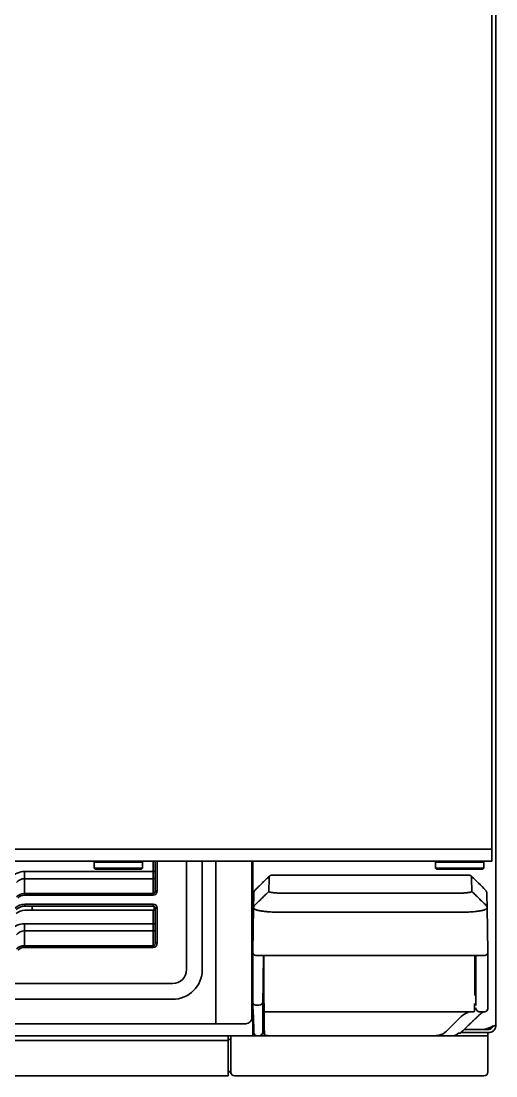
# Model space of a CAD drawing. Extents: x 53 to 4125, y 6244 to 9910.
# Drawn here: x 2846.1 to 2964.3, y 7999.4 to 8262.2 of the extents above; entities that cross this region are included whole.
import ezdxf

# ---------------------------------------------------------------- set-up
doc = ezdxf.new("R2010")
doc.units = 0
doc.header["$LTSCALE"] = 5
doc.layers.add('1', color=7, linetype='CONTINUOUS', true_color=0xffffff)

msp = doc.modelspace()

# ---------------------------------------------------------------- linework, layer by layer
at = {"layer": '1', "color": 7, "linetype": 'Continuous', "lineweight": 35}
for p, q in [((2963.28, 8055.9), (2963.28, 8739.4)), ((2964.28, 8727.57), (2964.28, 8012.25)), ((2961.28, 8055.9), (2782.1, 8055.9)), ((2963.28, 8055.9), (2961.28, 8055.9)), ((2963.28, 8055.9), (2963.28, 8052.9)), ((2782.1, 8052.9), (2961.28, 8052.9)), ((2864.53, 8052.9), (2864.28, 8052.65)), ((2864.28, 8052.65), (2876.28, 8052.65)), ((2864.28, 8052.65), (2864.28, 8051.15)), ((2876.28, 8051.15), (2864.28, 8051.15)), ((2864.28, 8051.15), (2864.53, 8050.9)), ((2876.03, 8050.9), (2864.53, 8050.9)), ((2876.28, 8052.65), (2876.03, 8052.9)), ((2876.03, 8050.9), (2876.28, 8051.15)), ((2876.28, 8051.15), (2876.28, 8052.65)), ((2878.98, 8050.31), (2878.98, 8052.9)), ((2879.48, 8045.51), (2879.48, 8052.9)), ((2879.98, 8052.9), (2879.98, 8045.51)), ((2887.28, 8025.9), (2887.28, 8052.9)), ((2891.19, 8052.9), (2891.19, 8025.9)), ((2894.53, 8013.9), (2894.53, 8052.9)), ((2903.53, 8052.9), (2903.53, 8013.9)), ((2903.81, 8052.91), (2903.81, 8032.48)), ((2949.53, 8052.9), (2949.28, 8052.65)), ((2949.28, 8052.65), (2961.28, 8052.65)), ((2949.28, 8052.65), (2949.28, 8051.15)), ((2961.28, 8051.15), (2949.28, 8051.15)), ((2949.28, 8051.15), (2949.53, 8050.9)), ((2961.03, 8050.9), (2949.53, 8050.9)), ((2961.28, 8052.65), (2961.03, 8052.9)), ((2961.03, 8050.9), (2961.28, 8051.15)), ((2963.28, 8052.9), (2961.28, 8052.9)), ((2961.28, 8051.15), (2961.28, 8052.65)), ((2846.92, 8050.31), (2878.98, 8050.31)), ((2846.92, 8048.52), (2846.92, 8050.31)), ((2846.92, 8048.52), (2846.92, 8044.84)), ((2878.98, 8048.52), (2846.92, 8048.52)), ((2878.98, 8050.31), (2879.48, 8050.31)), ((2878.98, 8048.52), (2878.98, 8050.31)), ((2878.98, 8044.84), (2878.98, 8048.52)), ((2907.75, 8045.33), (2907.81, 8048.66)), ((2908.52, 8049.4), (2957.53, 8049.4)), ((2958.24, 8048.66), (2958.3, 8045.33)), ((2879.48, 8045.51), (2879.98, 8045.51)), ((2846.92, 8044.84), (2878.98, 8044.84)), ((2846.92, 8044.84), (2846.92, 8044.39)), ((2878.98, 8044.39), (2846.92, 8044.39)), ((2878.98, 8044.39), (2878.98, 8044.84)), ((2903.97, 8041.28), (2904.02, 8044.61)), ((2955.1, 8044.93), (2910.95, 8044.93)), ((2962.03, 8044.61), (2962.09, 8041.28)), ((2847.02, 8041.7), (2847.02, 8042.2)), ((2847.02, 8042.2), (2878.98, 8042.2)), ((2878.98, 8041.7), (2847.02, 8041.7)), ((2878.98, 8040.7), (2847.02, 8040.7)), ((2878.98, 8041.7), (2878.98, 8042.2)), ((2878.98, 8040.7), (2879.48, 8040.7)), ((2878.98, 8037.31), (2878.98, 8040.7)), ((2879.48, 8041.2), (2879.98, 8041.2)), ((2879.48, 8032.51), (2879.48, 8041.2)), ((2879.98, 8041.2), (2879.98, 8032.51)), ((2903.78, 8030.4), (2903.96, 8041.25)), ((2962.09, 8041.25), (2962.28, 8030.4)), ((2955.11, 8040.15), (2910.94, 8040.15)), ((2846.92, 8037.31), (2878.98, 8037.31)), ((2846.92, 8035.52), (2846.92, 8037.31)), ((2878.98, 8035.52), (2846.92, 8035.52)), ((2846.92, 8035.52), (2846.92, 8031.84)), ((2878.98, 8037.31), (2879.48, 8037.31)), ((2878.98, 8035.52), (2878.98, 8037.31)), ((2878.98, 8031.84), (2878.98, 8035.52)), ((2879.48, 8032.51), (2879.98, 8032.51)), ((2846.92, 8031.84), (2878.98, 8031.84)), ((2846.92, 8031.39), (2846.92, 8031.84)), ((2878.98, 8031.39), (2846.92, 8031.39)), ((2878.98, 8031.84), (2878.98, 8031.39)), ((2903.78, 8030.14), (2903.78, 8030.4)), ((2903.78, 8030.06), (2903.78, 8030.14)), ((2962.28, 8030.4), (2962.27, 8030.14)), ((2962.27, 8030.14), (2962.27, 8030.06)), ((2903.78, 8017.57), (2903.78, 8029.23)), ((2903.78, 8028.83), (2903.78, 8029.23)), ((2903.78, 8017.6), (2903.78, 8028.33)), ((2910.78, 8029.4), (2904.53, 8029.4)), ((2906.29, 8016.96), (2906.4, 8029.4)), ((2906.53, 8029.4), (2906.53, 8019.4)), ((2955.27, 8029.4), (2910.78, 8029.4)), ((2961.52, 8029.4), (2955.27, 8029.4)), ((2959.03, 8019.43), (2959.03, 8029.4)), ((2959.17, 8027.15), (2959.03, 8027.15)), ((2959.26, 8016.96), (2959.15, 8029.4)), ((2959.26, 8017.8), (2959.26, 8028.52)), ((2962.27, 8028.83), (2962.28, 8029.23)), ((2962.27, 8028.33), (2962.27, 8017.6)), ((2962.28, 8029.23), (2962.28, 8017.57)), ((2682.78, 8022.4), (2883.78, 8022.4)), ((2906.53, 8019.4), (2906.53, 8015.78)), ((2906.53, 8019.4), (2906.59, 8015.65)), ((2959.03, 8019.4), (2959.03, 8019.43)), ((2883.78, 8018.49), (2682.78, 8018.49)), ((2903.78, 8017.26), (2903.78, 8017.57)), ((2904.53, 8017.04), (2905.29, 8017.04)), ((2906.29, 8016.96), (2906.28, 8016.39)), ((2962.27, 8017.26), (2962.28, 8017.57)), ((2894.53, 8012.4), (2894.53, 8013.9)), ((2903.78, 8016.15), (2903.78, 8016.4)), ((2903.78, 8016.14), (2903.78, 8016.15)), ((2903.78, 8011.2), (2903.78, 8016.03)), ((2903.87, 8015.04), (2903.87, 8015.02)), ((2903.87, 8015.02), (2903.91, 8014.28)), ((2906.28, 8016.39), (2906.28, 8016.2)), ((2906.29, 8015.22), (2906.29, 8010.98)), ((2906.53, 8015.78), (2906.63, 8009.82)), ((2906.59, 8015.52), (2906.59, 8015.65)), ((2906.59, 8015.65), (2906.59, 8015.65)), ((2906.63, 8010.74), (2906.6, 8014.4)), ((2906.84, 8015.4), (2906.84, 8015.4)), ((2958.71, 8015.4), (2906.84, 8015.4)), ((2951.95, 8010.57), (2955.65, 8014.23)), ((2958.71, 8015.4), (2958.71, 8015.4)), ((2958.96, 8015.65), (2958.96, 8015.65)), ((2958.96, 8015.65), (2958.96, 8015.65)), ((2959.91, 8014.37), (2960.06, 8014.51)), ((2960.27, 8015.4), (2959.95, 8015.4)), ((2960.07, 8014.52), (2960.08, 8014.53)), ((2961.52, 8015.4), (2960.27, 8015.4)), ((2962.27, 8016.15), (2962.28, 8016.4)), ((2962.27, 8016.15), (2962.27, 8016.14)), ((2894.53, 8012.4), (2284.03, 8012.4)), ((2902.03, 8012.4), (2894.53, 8012.4)), ((2962.15, 8011.19), (2962.48, 8011.34)), ((2962.28, 8011.2), (2962.28, 8011.25)), ((2964.28, 8012.25), (2964.28, 8012)), ((2903.78, 8009.4), (2822.01, 8009.4)), ((2897.63, 8009.4), (2897.63, 8008.2)), ((2898.28, 8000.4), (2898.28, 8009.4)), ((2903.78, 8009.4), (2903.78, 8011.2)), ((2904.02, 8010.2), (2903.78, 8010.2)), ((2903.78, 8009.4), (2904.77, 8009.4)), ((2904.02, 8010.14), (2904.02, 8010.26)), ((2905.28, 8009.4), (2904.77, 8009.4)), ((2907.03, 8009.4), (2905.28, 8009.4)), ((2906.29, 8010.83), (2906.28, 8010.39)), ((2907.03, 8009.4), (2907.03, 8009.47)), ((2948.69, 8009.4), (2907.03, 8009.4)), ((2907.63, 8009.42), (2907.63, 8009.42)), ((2907.63, 8009.42), (2948.95, 8009.42)), ((2948.69, 8009.4), (2948.69, 8009.42)), ((2951.51, 8009.4), (2948.69, 8009.4)), ((2948.95, 8009.42), (2948.95, 8009.42)), ((2952.09, 8009.4), (2951.51, 8009.4)), ((2953.52, 8009.4), (2952.09, 8009.4)), ((2953.52, 8009.4), (2958.28, 8009.4)), ((2955.57, 8010.2), (2961.3, 8010.2)), ((2956.4, 8011), (2961.3, 8011)), ((2956.4, 8011), (2961.3, 8011)), ((2958.28, 8009.4), (2962.28, 8009.4)), ((2961.3, 8011), (2962.15, 8011)), ((2962.15, 8010.2), (2961.3, 8010.2)), ((2962.48, 8011), (2962.15, 8011)), ((2962.48, 8010.2), (2962.15, 8010.2)), ((2962.28, 8011.2), (2962.17, 8011.2)), ((2962.28, 8011), (2962.28, 8011.2)), ((2962.28, 8010.2), (2962.28, 8009.4)), ((2962.28, 8009.4), (2962.28, 8000.4)), ((2282.93, 8008.2), (2895.63, 8008.2)), ((2897.63, 8008.2), (2895.63, 8008.2)), ((2897.63, 8008.5), (2898.13, 8008.5)), ((2897.63, 8008.2), (2897.63, 8007.2)), ((2897.63, 8007.2), (2897.63, 8001.6)), ((2897.63, 7999.4), (2897.63, 8001.6)), ((2897.63, 7999.4), (2280.93, 7999.4)), ((2899.28, 7999.4), (2902.28, 7999.4)), ((2958.28, 7999.4), (2902.28, 7999.4)), ((2961.28, 7999.4), (2958.28, 7999.4))]:
    msp.add_line(p, q, dxfattribs=at)
for centre, radius, start, end in [((2847.02, 8038.7), 3.5, 90, 135), ((2847.02, 8038.7), 3, 90, 135), ((2847.02, 8037.7), 3, 90, 135), ((2878.98, 8041.2), 1, 0, 90), ((2878.98, 8041.2), 0.5, 0, 90), ((2067.45, 8062.65), 812.03, 358.43784, 358.51773), ((2904.53, 8030.15), 0.75, 181, 270), ((2961.52, 8030.15), 0.75, 270, 359), ((2900.78, 8026.4), 3, 0, 23.5575), ((2883.78, 8025.9), 3.5, 270, 0), ((2883.78, 8025.9), 7.41, 270, 0), ((2906.62, 8026.15), 0.25, 112.0436, 179.5), ((2958.93, 8026.15), 0.25, 0.5, 67.9564), ((2902.03, 8013.9), 1.5, 270, 0), ((2906.84, 8015.65), 0.25, 181, 270), ((2958.71, 8015.65), 0.25, 270, 359), ((2960.27, 8016.4), 1, 180.5, 270), ((2961.52, 8016.15), 0.75, 270, 359), ((2897.99, 8009.15), 0.283, 0, 61.9275), ((2897.99, 8008.75), 0.283, 298.0725, 0), ((2904.77, 8010.15), 0.75, 181, 270), ((2961.3, 8013), 2, 270, 295), ((2897.44, 7999.6), 1, 23.5782, 79.4535), ((2899.28, 8000.4), 1, 180, 270), ((2961.28, 8000.4), 1, 270, 0)]:
    msp.add_arc(centre, radius, start, end, dxfattribs=at)
for centre, major_axis, ratio, start_param, end_param in [((2846.92, 8044.72), (0, 5.59), 0.894427, 0, 0.729728), ((2846.92, 8044.72), (0, 3.8), 0.7892, 0, 0.729728), ((2878.98, 8048.97), (0.5, 0), 0.894427, 4.712389, 6.283185), ((2878.98, 8045.51), (0, 0.671), 0.745356, 3.141593, 4.712389), ((2878.98, 8045.51), (0, -1.12), 0.894427, 0, 1.570796), ((2846.92, 8041.6), (0, 3.24), 0.92527, 0, 0.729728), ((2846.92, 8041.6), (0, 2.8), 0.894427, 0, 0.729728), ((2846.92, 8031.72), (0, 5.59), 0.894427, 0, 0.729728), ((2846.92, 8031.72), (0, 3.8), 0.7892, 0, 0.729728), ((2878.98, 8035.97), (0.5, 0), 0.894427, 4.712389, 6.283185), ((2878.98, 8032.51), (0, 0.671), 0.745356, 3.141593, 4.712389), ((2878.98, 8032.51), (0, -1.12), 0.894427, 0, 1.570796), ((2846.92, 8028.6), (0, 3.24), 0.92527, 0, 0.729728), ((2846.92, 8028.6), (0, 2.8), 0.894427, 0, 0.729728), ((2903.96, 8022.39), (-0.14, 7.75), 0.014644, 0.590542, 0.697876), ((2959.36, 8022.39), (-0.07, 8), 0.007322, 0.503042, 0.698068), ((2962.09, 8022.39), (0.14, 7.75), 0.014644, 5.585309, 5.692643), ((2904.53, 8017.61), (0.75, 0), 0.766044, 3.164377, 4.712389), ((2903.64, 8022.39), (-0.11, 6.25), 0.014644, 3.748689, 3.839469), ((2905.29, 8017.81), (1, 0), 0.766044, 4.712389, 6.271793), ((2906.35, 8022.39), (0.05, 6), 0.007322, 2.443525, 2.704319), ((2959.09, 8023.4), (0.14, 7.75), 0.014644, 2.443717, 3.141848), ((2959.2, 8022.39), (-0.05, 6), 0.007322, 3.578867, 3.83966), ((2962.41, 8022.39), (0.11, 6.25), 0.014644, 2.443717, 2.534496), ((2903.84, 8012.39), (-0.07, 3.75), 0.030238, 5.497259, 5.823586), ((2906.24, 8012.39), (0.03, 4), 0.008727, 5.497863, 5.965197), ((2906.84, 8015.65), (0, 0.25), 0.999893, 1.58825, 3.141593), ((2906.67, 8011.4), (-0.07, 4.25), 0.008725, 0.248161, 0.785246), ((2958.55, 8011.4), (4.09, 0.99), 0.946888, 1.63933, 2.107337), ((2958.71, 8015.65), (0, 0.25), 0.999893, 3.141593, 4.694936), ((2958.71, 8015.65), (0, -0.25), 0.999893, 0, 1.553343), ((2905.28, 8010.4), (-1, 0.009), 1, 1.579523, 3.141593), ((2906.31, 8012.39), (0.02, 2), 0.008727, 2.356271, 2.475701), ((2906.56, 8013.4), (-0.07, 3.75), 0.008725, 3.450253, 3.926839), ((2906.88, 8009.83), (0.25, -0.002), 0.952691, 3.170307, 4.721823), ((2949.39, 8013.4), (0.63, 3.96), 0.922648, 3.52993, 4.071697), ((2953.58, 8012.4), (0.13, 3), 0.749413, 3.173263, 3.866015), ((2954.97, 8010.67), (0.473, -0.582), 0.6052, 5.352116, 6.285151)]:
    msp.add_ellipse(centre, major_axis=major_axis, ratio=ratio, start_param=start_param, end_param=end_param, dxfattribs=at)
for points, knots in [([(2904.33, 8045.69), (2904.4, 8045.76), (2904.55, 8045.91), (2904.77, 8046.12), (2904.99, 8046.34), (2905.21, 8046.55), (2905.42, 8046.76), (2905.64, 8046.98), (2905.86, 8047.19), (2906.08, 8047.41), (2906.3, 8047.62), (2906.51, 8047.84), (2906.73, 8048.05), (2906.95, 8048.26), (2907.17, 8048.48), (2907.38, 8048.69), (2907.6, 8048.9), (2907.74, 8049.04), (2907.82, 8049.11)], [0, 0, 0, 0, 0.062886, 0.12572, 0.188502, 0.251233, 0.313913, 0.376541, 0.439117, 0.501643, 0.564117, 0.626539, 0.68891, 0.751231, 0.8135, 0.875717, 0.937884, 1, 1, 1, 1]), ([(2907.81, 8048.66), (2907.81, 8048.74), (2907.81, 8048.8), (2907.81, 8048.89), (2907.81, 8048.91), (2907.81, 8048.96), (2907.81, 8048.98), (2907.81, 8049.04), (2907.81, 8049.07), (2907.81, 8049.1), (2907.81, 8049.1), (2907.81, 8049.11), (2907.81, 8049.12), (2907.81, 8049.12)], [0, 0, 0, 0, 0.25, 0.25, 0.375, 0.375, 0.5, 0.5, 0.75, 0.75, 0.875, 0.875, 1, 1, 1, 1]), ([(2907.82, 8049.12), (2907.86, 8049.16), (2907.91, 8049.2), (2908.02, 8049.27), (2908.08, 8049.3), (2908.2, 8049.35), (2908.26, 8049.37), (2908.39, 8049.4), (2908.45, 8049.4), (2908.52, 8049.4)], [0, 0, 0, 0, 0.25, 0.25, 0.5, 0.5, 0.75, 0.75, 1, 1, 1, 1]), ([(2958.24, 8049.11), (2958.19, 8049.16), (2958.14, 8049.2), (2958.03, 8049.27), (2957.97, 8049.3), (2957.85, 8049.35), (2957.79, 8049.37), (2957.66, 8049.39), (2957.6, 8049.4), (2957.53, 8049.4)], [0, 0, 0, 0, 0.25, 0.25, 0.5, 0.5, 0.75, 0.75, 1, 1, 1, 1]), ([(2958.24, 8049.11), (2958.24, 8049.11), (2958.24, 8049.1), (2958.24, 8049.06), (2958.24, 8049.03), (2958.24, 8048.97), (2958.24, 8048.95), (2958.24, 8048.9), (2958.24, 8048.88), (2958.24, 8048.8), (2958.24, 8048.74), (2958.24, 8048.66)], [0, 0, 0, 0, 0.25, 0.25, 0.5, 0.5, 0.625, 0.625, 0.75, 0.75, 1, 1, 1, 1]), ([(2904.33, 8045.69), (2904.28, 8045.64), (2904.24, 8045.59), (2904.17, 8045.49), (2904.14, 8045.43), (2904.09, 8045.31), (2904.07, 8045.25), (2904.04, 8045.12), (2904.03, 8045.06), (2904.03, 8044.99)], [0, 0, 0, 0, 0.25, 0.25, 0.5, 0.5, 0.75, 0.75, 1, 1, 1, 1]), ([(2962.02, 8044.99), (2962.02, 8045.06), (2962.01, 8045.12), (2961.98, 8045.25), (2961.96, 8045.31), (2961.91, 8045.43), (2961.88, 8045.49), (2961.81, 8045.59), (2961.77, 8045.64), (2961.72, 8045.69)], [0, 0, 0, 0, 0.25, 0.25, 0.5, 0.5, 0.75, 0.75, 1, 1, 1, 1]), ([(2904.06, 8045.23), (2904.06, 8045.21), (2904.04, 8045.15), (2904.04, 8045.08), (2904.03, 8045.01), (2904.03, 8044.99), (2904.03, 8044.99)], [0, 0, 0, 0, 0.10846, 0.300817, 0.60216, 1, 1, 1, 1]), ([(2910.95, 8044.93), (2910.95, 8044.93), (2910.94, 8044.93), (2910.94, 8044.93), (2910.93, 8044.93), (2910.91, 8044.93), (2910.87, 8044.93), (2910.83, 8044.93), (2910.76, 8044.93), (2910.72, 8044.93), (2910.62, 8044.93), (2910.58, 8044.94), (2910.49, 8044.94), (2910.44, 8044.94), (2910.3, 8044.94), (2910.21, 8044.95), (2910.08, 8044.95), (2910.03, 8044.95), (2909.95, 8044.96), (2909.9, 8044.96), (2909.81, 8044.96), (2909.77, 8044.96), (2909.7, 8044.97), (2909.68, 8044.97), (2909.64, 8044.97), (2909.62, 8044.97), (2909.56, 8044.98), (2909.51, 8044.98), (2909.45, 8044.98), (2909.43, 8044.99), (2909.39, 8044.99), (2909.37, 8044.99), (2909.27, 8045), (2909.19, 8045.01), (2909.07, 8045.02), (2909.04, 8045.02), (2908.96, 8045.03), (2908.93, 8045.03), (2908.87, 8045.04), (2908.85, 8045.04), (2908.82, 8045.05), (2908.76, 8045.05), (2908.71, 8045.06), (2908.61, 8045.07), (2908.48, 8045.09), (2908.34, 8045.12), (2908.26, 8045.14), (2908.21, 8045.15), (2908.18, 8045.16), (2908.14, 8045.16), (2908.13, 8045.17), (2908.11, 8045.17), (2908.1, 8045.18), (2908.06, 8045.19), (2908.04, 8045.19), (2907.98, 8045.21), (2907.9, 8045.24), (2907.84, 8045.26), (2907.8, 8045.28), (2907.78, 8045.29), (2907.76, 8045.31), (2907.75, 8045.31), (2907.75, 8045.32), (2907.74, 8045.32), (2907.74, 8045.32), (2907.74, 8045.32), (2907.74, 8045.32)], [0, 0, 0, 0, 0.001953, 0.001953, 0.003906, 0.007812, 0.015625, 0.03125, 0.03125, 0.0625, 0.0625, 0.09375, 0.09375, 0.125, 0.125, 0.1875, 0.1875, 0.21875, 0.21875, 0.25, 0.25, 0.28125, 0.28125, 0.296875, 0.296875, 0.3125, 0.3125, 0.34375, 0.34375, 0.359375, 0.359375, 0.375, 0.375, 0.4375, 0.4375, 0.46875, 0.46875, 0.5, 0.5, 0.515625, 0.515625, 0.53125, 0.5625, 0.5625, 0.625, 0.6875, 0.71875, 0.71875, 0.75, 0.75, 0.765625, 0.765625, 0.78125, 0.78125, 0.8125, 0.8125, 0.875, 0.9375, 0.9375, 0.96875, 0.984375, 0.992188, 0.996094, 0.998047, 0.998047, 1, 1, 1, 1]), ([(2958.31, 8045.32), (2958.31, 8045.32), (2958.31, 8045.32), (2958.31, 8045.32), (2958.3, 8045.32), (2958.3, 8045.31), (2958.29, 8045.31), (2958.27, 8045.3), (2958.25, 8045.28), (2958.21, 8045.26), (2958.18, 8045.25), (2958.11, 8045.22), (2958.07, 8045.21), (2958.01, 8045.19), (2957.98, 8045.18), (2957.94, 8045.17), (2957.92, 8045.17), (2957.91, 8045.16), (2957.88, 8045.16), (2957.87, 8045.16), (2957.84, 8045.15), (2957.81, 8045.14), (2957.76, 8045.13), (2957.68, 8045.11), (2957.57, 8045.09), (2957.44, 8045.07), (2957.34, 8045.06), (2957.29, 8045.05), (2957.23, 8045.05), (2957.2, 8045.04), (2957.18, 8045.04), (2957.12, 8045.03), (2957.09, 8045.03), (2957.01, 8045.02), (2956.9, 8045.01), (2956.78, 8045), (2956.66, 8044.99), (2956.62, 8044.99), (2956.54, 8044.98), (2956.45, 8044.97), (2956.35, 8044.97), (2956.28, 8044.96), (2956.24, 8044.96), (2956.21, 8044.96), (2956.1, 8044.96), (2955.97, 8044.95), (2955.84, 8044.95), (2955.75, 8044.94), (2955.7, 8044.94), (2955.61, 8044.94), (2955.56, 8044.94), (2955.47, 8044.94), (2955.43, 8044.93), (2955.33, 8044.93), (2955.26, 8044.93), (2955.18, 8044.93), (2955.14, 8044.93), (2955.12, 8044.93), (2955.11, 8044.93), (2955.11, 8044.93), (2955.1, 8044.93), (2955.1, 8044.93)], [0, 0, 0, 0, 0.001953, 0.001953, 0.003906, 0.007812, 0.015625, 0.03125, 0.0625, 0.0625, 0.125, 0.125, 0.1875, 0.1875, 0.21875, 0.234375, 0.234375, 0.25, 0.25, 0.265625, 0.265625, 0.28125, 0.3125, 0.3125, 0.375, 0.4375, 0.4375, 0.46875, 0.484375, 0.484375, 0.5, 0.5, 0.53125, 0.53125, 0.5625, 0.625, 0.625, 0.65625, 0.65625, 0.6875, 0.71875, 0.734375, 0.734375, 0.75, 0.75, 0.8125, 0.84375, 0.84375, 0.875, 0.875, 0.90625, 0.90625, 0.9375, 0.9375, 0.96875, 0.984375, 0.992188, 0.996094, 0.998047, 0.998047, 1, 1, 1, 1]), ([(2848.92, 8040.69), (2848.9, 8040.82), (2848.87, 8040.96), (2848.82, 8041.29), (2848.78, 8041.49), (2848.74, 8041.69)], [0, 0, 0, 0, 0.392849, 0.392849, 1, 1, 1, 1]), ([(2904.26, 8041.95), (2904.22, 8041.91), (2904.18, 8041.86), (2904.1, 8041.76), (2904.07, 8041.7), (2904.02, 8041.58), (2904, 8041.52), (2903.97, 8041.4), (2903.97, 8041.33), (2903.96, 8041.27)], [0, 0, 0, 0, 0.25, 0.25, 0.5, 0.5, 0.75, 0.75, 1, 1, 1, 1]), ([(2910.94, 8040.15), (2910.83, 8040.15), (2910.71, 8040.15), (2910.48, 8040.15), (2910.37, 8040.16), (2910.19, 8040.16), (2910.14, 8040.16), (2910.02, 8040.16), (2909.96, 8040.16), (2909.79, 8040.17), (2909.68, 8040.17), (2909.45, 8040.18), (2909.34, 8040.18), (2909.11, 8040.19), (2909, 8040.2), (2908.67, 8040.21), (2908.46, 8040.22), (2908.04, 8040.25), (2907.83, 8040.26), (2907.58, 8040.29), (2907.53, 8040.29), (2907.43, 8040.3), (2907.38, 8040.3), (2907.23, 8040.32), (2907.13, 8040.33), (2906.94, 8040.35), (2906.85, 8040.36), (2906.66, 8040.38), (2906.57, 8040.39), (2906.31, 8040.42), (2906.14, 8040.44), (2905.9, 8040.48), (2905.82, 8040.49), (2905.71, 8040.51), (2905.67, 8040.52), (2905.6, 8040.53), (2905.56, 8040.54), (2905.38, 8040.58), (2905.24, 8040.6), (2904.99, 8040.66), (2904.88, 8040.69), (2904.67, 8040.76), (2904.57, 8040.79), (2904.46, 8040.83), (2904.44, 8040.84), (2904.4, 8040.86), (2904.38, 8040.86), (2904.32, 8040.89), (2904.29, 8040.91), (2904.19, 8040.96), (2904.14, 8040.99), (2904.05, 8041.07), (2904.02, 8041.1), (2903.99, 8041.15), (2903.99, 8041.16), (2903.98, 8041.18), (2903.97, 8041.19), (2903.97, 8041.22), (2903.96, 8041.24), (2903.96, 8041.25)], [0, 0, 0, 0, 0.03125, 0.03125, 0.0625, 0.0625, 0.078125, 0.078125, 0.09375, 0.09375, 0.125, 0.125, 0.15625, 0.15625, 0.1875, 0.1875, 0.25, 0.25, 0.3125, 0.3125, 0.328125, 0.328125, 0.34375, 0.34375, 0.375, 0.375, 0.40625, 0.40625, 0.4375, 0.4375, 0.5, 0.5, 0.53125, 0.53125, 0.546875, 0.546875, 0.5625, 0.5625, 0.625, 0.625, 0.6875, 0.6875, 0.75, 0.75, 0.765625, 0.765625, 0.78125, 0.78125, 0.8125, 0.8125, 0.875, 0.875, 0.9375, 0.9375, 0.953125, 0.953125, 0.96875, 0.96875, 1, 1, 1, 1]), ([(2962.09, 8041.25), (2962.09, 8041.22), (2962.08, 8041.18), (2962.03, 8041.11), (2962, 8041.07), (2961.92, 8041), (2961.86, 8040.96), (2961.78, 8040.92), (2961.76, 8040.91), (2961.73, 8040.89), (2961.71, 8040.88), (2961.67, 8040.87), (2961.65, 8040.86), (2961.61, 8040.84), (2961.59, 8040.83), (2961.48, 8040.79), (2961.39, 8040.76), (2961.18, 8040.69), (2960.95, 8040.63), (2960.68, 8040.58), (2960.5, 8040.54), (2960.46, 8040.54), (2960.38, 8040.52), (2960.35, 8040.52), (2960.23, 8040.5), (2960.07, 8040.47), (2959.91, 8040.45), (2959.78, 8040.43), (2959.74, 8040.42), (2959.65, 8040.41), (2959.61, 8040.4), (2959.47, 8040.39), (2959.38, 8040.38), (2959.2, 8040.36), (2959.11, 8040.35), (2958.82, 8040.32), (2958.63, 8040.3), (2958.32, 8040.27), (2958.22, 8040.27), (2958.07, 8040.25), (2958.01, 8040.25), (2957.91, 8040.24), (2957.86, 8040.24), (2957.59, 8040.22), (2957.37, 8040.21), (2957.04, 8040.19), (2956.93, 8040.19), (2956.71, 8040.18), (2956.6, 8040.18), (2956.37, 8040.17), (2956.26, 8040.17), (2956.09, 8040.16), (2956.03, 8040.16), (2955.92, 8040.16), (2955.86, 8040.16), (2955.69, 8040.15), (2955.57, 8040.15), (2955.34, 8040.15), (2955.22, 8040.15), (2955.11, 8040.15)], [0, 0, 0, 0, 0.0625, 0.0625, 0.125, 0.125, 0.1875, 0.1875, 0.203125, 0.203125, 0.21875, 0.21875, 0.234375, 0.234375, 0.25, 0.25, 0.3125, 0.3125, 0.375, 0.4375, 0.4375, 0.453125, 0.453125, 0.46875, 0.46875, 0.5, 0.53125, 0.53125, 0.546875, 0.546875, 0.5625, 0.5625, 0.59375, 0.59375, 0.625, 0.625, 0.6875, 0.6875, 0.71875, 0.71875, 0.734375, 0.734375, 0.75, 0.75, 0.8125, 0.8125, 0.84375, 0.84375, 0.875, 0.875, 0.90625, 0.90625, 0.921875, 0.921875, 0.9375, 0.9375, 0.96875, 0.96875, 1, 1, 1, 1]), ([(2962.09, 8041.27), (2962.08, 8041.33), (2962.08, 8041.4), (2962.05, 8041.52), (2962.03, 8041.58), (2961.98, 8041.7), (2961.95, 8041.76), (2961.87, 8041.86), (2961.83, 8041.91), (2961.79, 8041.95)], [0, 0, 0, 0, 0.25, 0.25, 0.5, 0.5, 0.75, 0.75, 1, 1, 1, 1]), ([(2903.78, 8029.23), (2903.78, 8029.24), (2903.78, 8029.27), (2903.78, 8029.31), (2903.78, 8029.37), (2903.78, 8029.43), (2903.78, 8029.5), (2903.78, 8029.57), (2903.78, 8029.65), (2903.78, 8029.75), (2903.78, 8029.85), (2903.78, 8029.94), (2903.78, 8030.03), (2903.78, 8030.1), (2903.78, 8030.16), (2903.78, 8030.22), (2903.78, 8030.28), (2903.78, 8030.32), (2903.78, 8030.34), (2903.78, 8030.35), (2903.78, 8030.36), (2903.78, 8030.37), (2903.78, 8030.38), (2903.78, 8030.38), (2903.78, 8030.39), (2903.78, 8030.39), (2903.78, 8030.4), (2903.78, 8030.4), (2903.78, 8030.4), (2903.78, 8030.4), (2903.78, 8030.4), (2903.78, 8030.4), (2903.78, 8030.4)], [0, 0, 0, 0, 0.015334, 0.035246, 0.059728, 0.088774, 0.122374, 0.160524, 0.203215, 0.250445, 0.31892, 0.383471, 0.444118, 0.500874, 0.553618, 0.612926, 0.678813, 0.751302, 0.774741, 0.797219, 0.818736, 0.839291, 0.858884, 0.877514, 0.895181, 0.911885, 0.927623, 0.942396, 0.956203, 0.969043, 0.980915, 1, 1, 1, 1]), ([(2903.78, 8028.83), (2903.78, 8028.83), (2903.78, 8028.84), (2903.78, 8028.85), (2903.78, 8028.86), (2903.78, 8028.9), (2903.78, 8028.96), (2903.78, 8029.02), (2903.78, 8029.13), (2903.78, 8029.2), (2903.78, 8029.3), (2903.78, 8029.34), (2903.78, 8029.4), (2903.78, 8029.43), (2903.78, 8029.52), (2903.78, 8029.57), (2903.78, 8029.65), (2903.78, 8029.68), (2903.78, 8029.73), (2903.78, 8029.75), (2903.78, 8029.81), (2903.78, 8029.9), (2903.78, 8029.98), (2903.78, 8030.02), (2903.78, 8030.04), (2903.78, 8030.05), (2903.78, 8030.06), (2903.78, 8030.06), (2903.78, 8030.06), (2903.78, 8030.06)], [0, 0, 0, 0, 0.007813, 0.007813, 0.015625, 0.03125, 0.0625, 0.125, 0.125, 0.25, 0.25, 0.3125, 0.3125, 0.375, 0.375, 0.5, 0.5, 0.5625, 0.5625, 0.625, 0.625, 0.75, 0.875, 0.9375, 0.96875, 0.984375, 0.992188, 0.992188, 1, 1, 1, 1]), ([(2962.27, 8030.06), (2962.27, 8030.06), (2962.27, 8030.06), (2962.27, 8030.06), (2962.27, 8030.05), (2962.27, 8030.04), (2962.27, 8030.02), (2962.27, 8030), (2962.27, 8029.96), (2962.27, 8029.93), (2962.27, 8029.87), (2962.27, 8029.85), (2962.27, 8029.81), (2962.27, 8029.79), (2962.27, 8029.73), (2962.27, 8029.68), (2962.27, 8029.6), (2962.27, 8029.57), (2962.27, 8029.52), (2962.27, 8029.49), (2962.27, 8029.4), (2962.27, 8029.27), (2962.27, 8029.1), (2962.27, 8028.96), (2962.27, 8028.9), (2962.27, 8028.86), (2962.27, 8028.85), (2962.27, 8028.84), (2962.27, 8028.83), (2962.27, 8028.83)], [0, 0, 0, 0, 0.007812, 0.007812, 0.015625, 0.03125, 0.0625, 0.125, 0.125, 0.25, 0.25, 0.3125, 0.3125, 0.375, 0.375, 0.5, 0.5, 0.5625, 0.5625, 0.625, 0.625, 0.75, 0.875, 0.9375, 0.96875, 0.984375, 0.992188, 0.992188, 1, 1, 1, 1]), ([(2962.28, 8030.4), (2962.28, 8030.4), (2962.28, 8030.4), (2962.28, 8030.4), (2962.28, 8030.4), (2962.28, 8030.39), (2962.28, 8030.39), (2962.28, 8030.38), (2962.28, 8030.36), (2962.28, 8030.35), (2962.28, 8030.32), (2962.28, 8030.28), (2962.28, 8030.22), (2962.28, 8030.16), (2962.28, 8030.1), (2962.28, 8030.03), (2962.28, 8029.94), (2962.28, 8029.85), (2962.28, 8029.75), (2962.28, 8029.68), (2962.28, 8029.62), (2962.28, 8029.57), (2962.28, 8029.52), (2962.28, 8029.47), (2962.28, 8029.43), (2962.28, 8029.38), (2962.28, 8029.35), (2962.28, 8029.31), (2962.28, 8029.28), (2962.28, 8029.26), (2962.28, 8029.24), (2962.28, 8029.23)], [0, 0, 0, 0, 0.015375, 0.03516, 0.057633, 0.08279, 0.110627, 0.141142, 0.17433, 0.21019, 0.24872, 0.321214, 0.387101, 0.446405, 0.49914, 0.555902, 0.616549, 0.681096, 0.74956, 0.781549, 0.811521, 0.839476, 0.865413, 0.889329, 0.911223, 0.931093, 0.948937, 0.964751, 0.978535, 0.990285, 1, 1, 1, 1]), ([(2903.78, 8018.9), (2903.78, 8018.88), (2903.78, 8018.84), (2903.78, 8018.78), (2903.78, 8018.72), (2903.78, 8018.67), (2903.78, 8018.61), (2903.78, 8018.55), (2903.78, 8018.5), (2903.78, 8018.44), (2903.78, 8018.39), (2903.78, 8018.33), (2903.78, 8018.28), (2903.78, 8018.22), (2903.78, 8018.17), (2903.78, 8018.12), (2903.78, 8018.07), (2903.78, 8018.02), (2903.78, 8017.96), (2903.78, 8017.92), (2903.78, 8017.85), (2903.78, 8017.77), (2903.78, 8017.67), (2903.78, 8017.55), (2903.78, 8017.39), (2903.78, 8017.23), (2903.78, 8017.12), (2903.78, 8017.07)], [0, 0, 0, 0, 0.026359, 0.052711, 0.079058, 0.105399, 0.131735, 0.158067, 0.184395, 0.210718, 0.237037, 0.263353, 0.289665, 0.315973, 0.342279, 0.368581, 0.39488, 0.421176, 0.44747, 0.47376, 0.500048, 0.550563, 0.609069, 0.675567, 0.750057, 0.899056, 1, 1, 1, 1]), ([(2903.78, 8016.4), (2903.78, 8016.4), (2903.78, 8016.4), (2903.78, 8016.4), (2903.78, 8016.41), (2903.78, 8016.41), (2903.78, 8016.42), (2903.78, 8016.43), (2903.78, 8016.44), (2903.78, 8016.46), (2903.78, 8016.48), (2903.78, 8016.52), (2903.78, 8016.58), (2903.78, 8016.64), (2903.78, 8016.7), (2903.78, 8016.78), (2903.78, 8016.86), (2903.78, 8016.96), (2903.78, 8017.05), (2903.78, 8017.13), (2903.78, 8017.18), (2903.78, 8017.24), (2903.78, 8017.29), (2903.78, 8017.33), (2903.78, 8017.38), (2903.78, 8017.42), (2903.78, 8017.46), (2903.78, 8017.49), (2903.78, 8017.52), (2903.78, 8017.55), (2903.78, 8017.56), (2903.78, 8017.57)], [0, 0, 0, 0, 0.015375, 0.03516, 0.057633, 0.08279, 0.110628, 0.141142, 0.17433, 0.21019, 0.24872, 0.321214, 0.387101, 0.446405, 0.49914, 0.555902, 0.616549, 0.681096, 0.74956, 0.781549, 0.811521, 0.839477, 0.865413, 0.88933, 0.911224, 0.931094, 0.948937, 0.964752, 0.978535, 0.990285, 1, 1, 1, 1]), ([(2903.78, 8016.15), (2903.78, 8016.15), (2903.78, 8016.15), (2903.78, 8016.15), (2903.78, 8016.16), (2903.78, 8016.17), (2903.78, 8016.18), (2903.78, 8016.21), (2903.78, 8016.25), (2903.78, 8016.32), (2903.78, 8016.37), (2903.78, 8016.39), (2903.78, 8016.44), (2903.78, 8016.46), (2903.78, 8016.53), (2903.78, 8016.58), (2903.78, 8016.66), (2903.78, 8016.69), (2903.78, 8016.75), (2903.78, 8016.78), (2903.78, 8016.88), (2903.78, 8016.95), (2903.78, 8017.06), (2903.78, 8017.12), (2903.78, 8017.19), (2903.78, 8017.22), (2903.78, 8017.24), (2903.78, 8017.25), (2903.78, 8017.26)], [0, 0, 0, 0, 0.015625, 0.015625, 0.03125, 0.0625, 0.125, 0.125, 0.25, 0.375, 0.375, 0.4375, 0.4375, 0.5, 0.5, 0.625, 0.625, 0.6875, 0.6875, 0.75, 0.75, 0.875, 0.875, 0.9375, 0.96875, 0.984375, 0.984375, 1, 1, 1, 1]), ([(2962.27, 8017.26), (2962.27, 8017.25), (2962.27, 8017.24), (2962.27, 8017.22), (2962.27, 8017.19), (2962.27, 8017.12), (2962.27, 8017.06), (2962.27, 8016.95), (2962.27, 8016.81), (2962.27, 8016.69), (2962.27, 8016.61), (2962.27, 8016.58), (2962.27, 8016.53), (2962.27, 8016.51), (2962.27, 8016.44), (2962.27, 8016.39), (2962.27, 8016.34), (2962.27, 8016.32), (2962.27, 8016.29), (2962.27, 8016.27), (2962.27, 8016.23), (2962.27, 8016.21), (2962.27, 8016.18), (2962.27, 8016.17), (2962.27, 8016.16), (2962.27, 8016.15), (2962.27, 8016.15), (2962.27, 8016.15), (2962.27, 8016.15)], [0, 0, 0, 0, 0.015625, 0.015625, 0.03125, 0.0625, 0.125, 0.125, 0.25, 0.375, 0.375, 0.4375, 0.4375, 0.5, 0.5, 0.625, 0.625, 0.6875, 0.6875, 0.75, 0.75, 0.875, 0.875, 0.9375, 0.96875, 0.984375, 0.984375, 1, 1, 1, 1]), ([(2962.28, 8017.57), (2962.28, 8017.56), (2962.28, 8017.53), (2962.28, 8017.49), (2962.28, 8017.44), (2962.28, 8017.38), (2962.28, 8017.31), (2962.28, 8017.23), (2962.28, 8017.15), (2962.28, 8017.06), (2962.28, 8016.96), (2962.28, 8016.86), (2962.28, 8016.78), (2962.28, 8016.7), (2962.28, 8016.64), (2962.28, 8016.58), (2962.28, 8016.52), (2962.28, 8016.49), (2962.28, 8016.46), (2962.28, 8016.45), (2962.28, 8016.44), (2962.28, 8016.43), (2962.28, 8016.43), (2962.28, 8016.42), (2962.28, 8016.42), (2962.28, 8016.41), (2962.28, 8016.41), (2962.28, 8016.41), (2962.28, 8016.4), (2962.28, 8016.4), (2962.28, 8016.4), (2962.28, 8016.4), (2962.28, 8016.4)], [0, 0, 0, 0, 0.015334, 0.035245, 0.059728, 0.088773, 0.122374, 0.160523, 0.203215, 0.250445, 0.31892, 0.383471, 0.444118, 0.500874, 0.553618, 0.612926, 0.678813, 0.751302, 0.774741, 0.797219, 0.818736, 0.839291, 0.858884, 0.877514, 0.895181, 0.911884, 0.927623, 0.942396, 0.956203, 0.969043, 0.980915, 1, 1, 1, 1]), ([(2903.83, 8015.75), (2903.83, 8015.77), (2903.83, 8015.78), (2903.83, 8015.81), (2903.82, 8015.85), (2903.82, 8015.89), (2903.82, 8015.94), (2903.81, 8015.96), (2903.81, 8015.98)], [0, 0, 0, 0, 0.166452, 0.166452, 0.332903, 0.665807, 0.665807, 1, 1, 1, 1]), ([(2904.01, 8010.8), (2904.01, 8011.09), (2904, 8011.38), (2903.99, 8011.96), (2903.98, 8012.26), (2903.96, 8012.84), (2903.95, 8013.13), (2903.94, 8013.57), (2903.93, 8013.71), (2903.92, 8014.01), (2903.91, 8014.15), (2903.91, 8014.3)], [0, 0, 0, 0, 0.25, 0.25, 0.5, 0.5, 0.75, 0.75, 0.875, 0.875, 1, 1, 1, 1]), ([(2960.57, 8014.94), (2960.74, 8015.08), (2961.01, 8015.27), (2961.23, 8015.4), (2961.29, 8015.4), (2961.29, 8015.4)], [0, 0, 0, 0, 0.45225, 0.821761, 1, 1, 1, 1]), ([(2962.48, 8011.34), (2962.59, 8011.38), (2962.7, 8011.42), (2962.92, 8011.49), (2963.03, 8011.53), (2963.23, 8011.6), (2963.33, 8011.64), (2963.52, 8011.71), (2963.61, 8011.75), (2963.78, 8011.82), (2963.85, 8011.86), (2963.98, 8011.93), (2964.04, 8011.97), (2964.14, 8012.04), (2964.18, 8012.08), (2964.24, 8012.15), (2964.26, 8012.19), (2964.27, 8012.23)], [0, 0, 0, 0, 0.125, 0.125, 0.25, 0.25, 0.375, 0.375, 0.5, 0.5, 0.625, 0.625, 0.75, 0.75, 0.875, 0.875, 1, 1, 1, 1]), ([(2963.47, 8011.92), (2963.46, 8011.8), (2963.43, 8011.67), (2963.32, 8011.45), (2963.24, 8011.35), (2963.06, 8011.18), (2962.95, 8011.12), (2962.72, 8011.03), (2962.6, 8011), (2962.48, 8011)], [0, 0, 0, 0, 0.25, 0.25, 0.5, 0.5, 0.75, 0.75, 1, 1, 1, 1]), ([(2964.27, 8011.85), (2964.26, 8011.74), (2964.24, 8011.63), (2964.18, 8011.42), (2964.14, 8011.31), (2964.04, 8011.11), (2963.98, 8011.02), (2963.85, 8010.84), (2963.78, 8010.75), (2963.61, 8010.6), (2963.52, 8010.53), (2963.33, 8010.42), (2963.23, 8010.37), (2963.03, 8010.28), (2962.92, 8010.25), (2962.7, 8010.21), (2962.59, 8010.2), (2962.48, 8010.2)], [0, 0, 0, 0, 0.125, 0.125, 0.25, 0.25, 0.375, 0.375, 0.5, 0.5, 0.625, 0.625, 0.75, 0.75, 0.875, 0.875, 1, 1, 1, 1]), ([(2964.27, 8012.23), (2964.27, 8012.23), (2964.27, 8012.24), (2964.27, 8012.25), (2964.28, 8012.25), (2964.28, 8012.25), (2964.28, 8012.25)], [0, 0, 0, 0, 0.244951, 0.494182, 0.746344, 1, 1, 1, 1]), ([(2964.28, 8012), (2964.28, 8011.99), (2964.28, 8011.96), (2964.27, 8011.93), (2964.27, 8011.89), (2964.27, 8011.86), (2964.27, 8011.85)], [0, 0, 0, 0, 0.253656, 0.505818, 0.755049, 1, 1, 1, 1]), ([(2904.02, 8010.26), (2904.02, 8010.26), (2904.02, 8010.26), (2904.02, 8010.27), (2904.02, 8010.27), (2904.02, 8010.28), (2904.02, 8010.29), (2904.02, 8010.32), (2904.02, 8010.34), (2904.02, 8010.4), (2904.02, 8010.44), (2904.02, 8010.53), (2904.02, 8010.58), (2904.01, 8010.68), (2904.01, 8010.74), (2904.01, 8010.8)], [0, 0, 0, 0, 0.007812, 0.007812, 0.015625, 0.03125, 0.0625, 0.125, 0.25, 0.25, 0.5, 0.5, 0.75, 0.75, 1, 1, 1, 1]), ([(2906.88, 8009.59), (2906.88, 8009.57), (2906.88, 8009.56), (2906.9, 8009.54), (2906.9, 8009.53), (2906.92, 8009.52), (2906.92, 8009.51), (2906.95, 8009.5), (2906.97, 8009.49), (2907.01, 8009.47), (2907.02, 8009.47), (2907.05, 8009.46), (2907.09, 8009.45), (2907.12, 8009.45), (2907.16, 8009.44), (2907.18, 8009.44), (2907.24, 8009.43), (2907.29, 8009.43), (2907.34, 8009.43), (2907.36, 8009.43), (2907.38, 8009.43), (2907.39, 8009.43), (2907.43, 8009.42), (2907.45, 8009.42), (2907.53, 8009.42), (2907.58, 8009.42), (2907.63, 8009.42)], [0, 0, 0, 0, 0.125, 0.125, 0.1875, 0.1875, 0.25, 0.25, 0.375, 0.375, 0.4375, 0.4375, 0.5, 0.5625, 0.5625, 0.625, 0.625, 0.75, 0.75, 0.78125, 0.78125, 0.8125, 0.8125, 0.875, 0.875, 1, 1, 1, 1]), ([(2948.95, 8009.42), (2949.01, 8009.42), (2949.07, 8009.42), (2949.16, 8009.42), (2949.19, 8009.42), (2949.25, 8009.42), (2949.28, 8009.42), (2949.42, 8009.43), (2949.53, 8009.43), (2949.66, 8009.44), (2949.69, 8009.44), (2949.73, 8009.45), (2949.74, 8009.45), (2949.77, 8009.45), (2949.78, 8009.45), (2949.84, 8009.46), (2949.89, 8009.46), (2950.03, 8009.48), (2950.12, 8009.5), (2950.2, 8009.52)], [0, 0, 0, 0, 0.125, 0.125, 0.1875, 0.1875, 0.25, 0.25, 0.5, 0.5, 0.5625, 0.5625, 0.59375, 0.59375, 0.625, 0.625, 0.75, 0.75, 1, 1, 1, 1])]:
    msp.add_open_spline(points, degree=3, knots=knots, dxfattribs=at)
for points, degree in [([(2957.53, 8049.4), (2957.53, 8049.4), (2957.53, 8049.4), (2957.53, 8049.4)], 3), ([(2958.24, 8049.11), (2959.4, 8047.97), (2960.56, 8046.83), (2961.72, 8045.69)], 3), ([(2904.02, 8044.61), (2904.03, 8044.8), (2904.03, 8044.92), (2904.03, 8044.97)], 3), ([(2907.75, 8045.32), (2904.26, 8041.95)], 1), ([(2958.31, 8045.32), (2961.79, 8041.95)], 1), ([(2962.02, 8044.97), (2962.02, 8044.92), (2962.02, 8044.8), (2962.03, 8044.61)], 3), ([(2903.96, 8041.25), (2903.96, 8041.26), (2903.96, 8041.26), (2903.96, 8041.27)], 3), ([(2962.09, 8041.27), (2962.09, 8041.26), (2962.09, 8041.26), (2962.09, 8041.25)], 3), ([(2906.29, 8016.96), (2906.29, 8016.96), (2906.29, 8016.96), (2906.29, 8016.96)], 3), ([(2906.28, 8016.2), (2906.28, 8016.19), (2906.28, 8016.19), (2906.28, 8016.19)], 3), ([(2906.59, 8015.52), (2906.59, 8015.52), (2906.59, 8015.52), (2906.59, 8015.52)], 3), ([(2955.65, 8010.27), (2957.76, 8012.33), (2959.92, 8014.36)], 2), ([(2960.06, 8014.51), (2960.07, 8014.52), (2960.08, 8014.53)], 2), ([(2960.08, 8014.52), (2960.36, 8014.79), (2960.57, 8014.94)], 2), ([(2906.29, 8010.82), (2906.29, 8010.82), (2906.29, 8010.82), (2906.29, 8010.83)], 3), ([(2955.36, 8010.02), (2955.52, 8010.12), (2955.64, 8010.29)], 2)]:
    msp.add_open_spline(points, degree=degree, dxfattribs=at)

doc.saveas('drawing.dxf')
